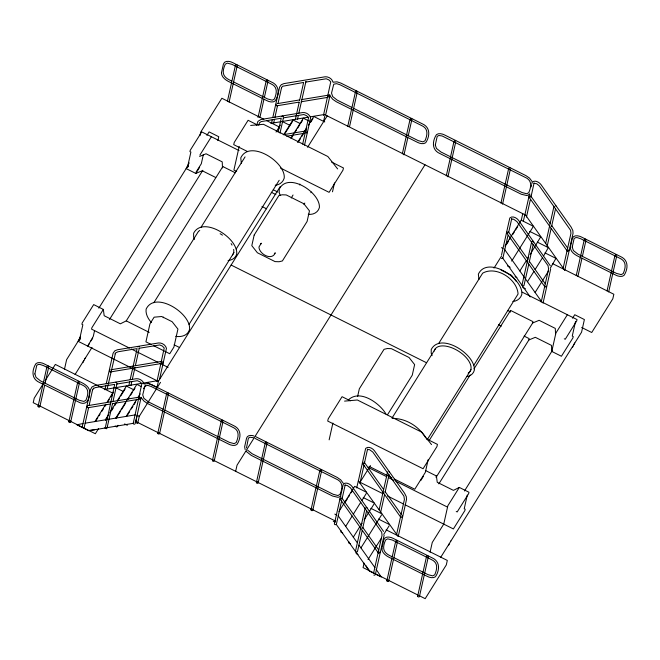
<?xml version="1.0" encoding="UTF-8"?>
<svg xmlns="http://www.w3.org/2000/svg" width="660" height="660" viewBox="0 0 660 660"><rect width="100%" height="100%" fill="white"/><g stroke="black" fill="none" stroke-linecap="round" stroke-linejoin="round"><path stroke-width="0.99" d="M89.636 391.883C89.818 387.915 86.196 385.036 83.036 383.303L44.236 363.908C41.489 362.389 35.995 361.375 34.914 365.409C31.573 372.157 32.249 379.45 39.608 382.519L78.4 401.923C85.899 406.156 89.677 400.414 89.422 392.832M246.485 447.901L248.399 438.124L250.082 437.25L253.3 437.712M38.082 406.329L46.934 366.737A0.932 0.784 12.6 0 0 48.361 367.447M44.575 385.58L39.93 406.37A0.932 0.784 12.6 0 1 38.585 407.022A0.932 0.784 12.6 0 1 38.503 405.661M45.02 383.6L48.559 367.768M64.457 369.344L66.627 359.634L79.728 338.695M68.879 421.732L77.723 382.132A0.932 0.784 12.6 0 0 79.15 382.849M70.727 421.765L79.357 383.163M94.578 330.577L93.266 336.435L87.755 346.112L89.397 343.489M82.087 427.507L90.585 389.491L92.004 386.941L94.957 385.555L136.183 378.724C139.565 378.386 143.269 380.729 144.078 384.095M84.166 427.548L88.638 407.55M89.084 405.553L92.656 389.548L92.549 389.994L93.654 388.195L93.299 388.492L95.568 387.552L114.716 384.376L105.526 426.698M104.907 389.746L105.798 385.745M106.252 383.74L113.075 353.281L114.724 350.881L117.331 349.792L158.557 342.961C161.939 342.623 165.643 344.974 166.46 348.332L159.464 379.607M107.209 388.789L115.525 352.943L117.942 351.788L137.099 348.612L130.185 379.516M112.579 403.301L107.324 426.731M113.025 401.305L117.051 383.311M128.849 385.498L129.739 381.513M130.936 385.531L131.827 381.529M132.272 379.533L134.953 367.537M135.399 365.541L139.202 348.546M135.292 423.415L141.133 397.287M199.947 135.605L200.755 132L221.867 98.257L263.885 119.27M335.676 521.153L137.866 422.573L139.26 416.311L160.529 382.322M203.272 154.951L201.308 163.746L196.102 172.07M156.931 381.579L164.225 348.001L162.352 346.063L159.695 344.941L138.946 348.307M157.014 387.519L158.408 381.265L280.327 186.409M217.891 140.613L218.757 136.727L209.113 131.901L206.926 135.391M227.452 101.112L235.414 65.48A0.932 0.784 12.6 0 0 236.841 66.19M229.078 102.143L237.047 66.511M157.806 433.232L166.658 393.632A0.932 0.784 12.6 0 0 168.085 394.35M159.654 433.265L168.283 394.663M235.364 172.813L222.816 166.543L222.511 167.896L222.222 161.865L206.052 153.78L199.6 156.436M239.209 146.404L233.912 170.074L236.66 171.451M258.027 117.505L266.211 80.875A0.932 0.784 12.6 0 0 267.638 81.593M256.666 125.326L257.936 121.374L260.98 119.493L302.717 112.555C306.1 112.216 309.804 114.568 310.613 117.925L304.516 145.183M259.875 117.546L263.86 99.726M264.297 97.746L267.836 81.906M258.745 125.383L259.479 122.826L261.228 121.588L281.251 118.206L278.132 132.165M271.441 123.577L272.332 119.575M272.778 117.571L279.601 87.12L281.259 84.711L283.858 83.622L325.091 76.791C328.474 76.453 332.178 78.804 332.986 82.162M273.743 122.62L274.411 119.617M274.857 117.62L277.538 105.617M277.992 103.62L281.564 87.615L282.554 86.262L303.625 82.442L299.615 100.386M280.005 133.13L283.354 118.14M212.438 460.548L221.29 420.956M214.294 460.589L222.915 421.979M295.383 119.336L299.17 102.382M297.462 119.361L298.361 115.368M298.807 113.363L305.951 81.378M302.659 144.136L308.534 117.942L308.228 117.348L306.504 115.657L303.847 114.535L283.107 117.901M235.628 471.463L237.031 465.201L424.99 164.785M323.466 115.409L330.759 81.832L328.878 79.901L326.23 78.771L305.481 82.137M325.768 114.444L329.81 96.36M256.385 482.526L265.238 442.926A0.932 0.784 12.6 0 0 266.665 443.644M258.241 482.559L266.863 443.957M332.5 191.812L334.488 182.935M347.713 126.514L355.459 91.872A0.932 0.784 12.6 0 0 356.887 92.581M349.561 126.555L357.085 92.903M311.025 509.842L319.877 470.25A0.932 0.784 12.6 0 0 321.304 470.959M312.873 509.883L321.502 471.273M329.142 439.84L332.887 423.077M402.344 153.838L410.091 119.188A0.932 0.784 12.6 0 0 411.518 119.905M403.978 154.869L407.74 138.039M408.177 136.059L411.716 120.219M357.613 396.503L359.329 388.798L384.037 349.313L387.337 348.521L391.372 348.661L409.027 357.497L414.628 364.6L412.261 375.193L387.552 414.686M341.616 500.882L336.336 524.436L334.933 524.733L334.364 523.949L343.274 484.176C345.881 481.61 350.147 484.019 352.003 486.428L383.542 531.399M342.061 498.877L345.205 484.836L344.998 485.347L347.077 485.389L350.427 487.798L381.686 532.216L382.049 535.252L373.552 573.251M341.187 530.846L340.915 532.084L342.738 532.991M356.672 487.913L358.339 480.901L397.947 536.093M358.314 481.156L365.648 448.42C368.255 445.855 372.529 448.255 374.377 450.664L404.547 493.193L406.312 496.683L406.502 499.513L398.227 536.53M359.947 483.211L363.99 465.127M364.435 463.114L367.579 449.072L367.373 449.584L369.451 449.625L372.801 452.034L403.912 496.122L404.423 499.488L396.594 534.485M348.818 541.596L348.546 542.833L350.369 543.749M356.45 552.354L356.169 553.583L358 554.499M362.224 530.417L357.431 551.793L356.029 552.09L355.459 551.306L365.219 507.705M362.67 528.421L366.679 510.477M446.292 175.816L454.039 141.166A0.932 0.784 12.6 0 0 455.466 141.883M447.925 176.839L455.664 142.197M364.081 563.104L363.074 567.608L374.104 573.078M379.178 509.545L387.593 471.941M380.589 512.597L384.599 494.654M385.044 492.657L389.053 474.713M375.631 573.292L384.128 535.277M386.875 580.742L395.728 541.142A0.932 0.784 12.6 0 0 397.155 541.86M388.732 580.784L397.361 542.173M428.175 459.608L425.304 472.428L414.785 489.241L394.647 479.177M425.362 470.44L436.4 475.967L436.103 477.32L532.661 322.979L532.966 321.626L510.568 310.423L474.012 368.841M500.932 203.131L508.678 168.481A0.932 0.784 12.6 0 0 510.106 169.199M502.557 204.163L510.304 169.513M417.673 596.137L426.525 556.545A0.932 0.784 12.6 0 0 427.952 557.255M419.521 596.178L428.15 557.568M430.089 552.172L432.259 542.462L443.726 524.139M501.575 254.768L509.8 218.006C512.408 215.449 516.681 217.849 518.529 220.258L550.291 265.757M507.919 235.719L502.862 258.266L501.46 258.563M508.596 232.708L511.731 218.666L511.525 219.178L513.604 219.219L516.953 221.628L548.072 265.716L548.576 269.082L541.2 302.082M443.743 524.114L447.843 505.774L459.319 487.427L468.963 492.253L468.666 493.606L457.182 511.954L456.233 511.483M522.761 213.675L521.359 219.937L504.966 246.139M524.848 214.987L529.559 193.883M531.135 186.854L531.581 184.841M531.812 183.835L532.174 182.251C534.781 179.685 539.055 182.086 540.903 184.495L571.082 227.023L572.847 230.513L573.037 233.343L564.762 270.361M526.474 217.041L530.293 199.955M530.97 196.944L534.105 182.902M467.28 495.082L464.219 508.761L465.168 509.231L464.863 510.592L453.387 528.94L405.009 504.752M510.262 311.776L510.568 310.423M531.638 241.972L521.994 285.137L522.555 285.92L523.957 285.623L528.751 264.248M529.196 262.251L533.206 244.307M545.705 243.375L554.012 206.209M547.115 246.427L551.125 228.484M551.57 226.487L555.588 208.543M438.851 483.846L528.866 339.966L529.171 338.613L524.089 336.072M543.056 303.121L550.663 269.107M563.129 268.315L570.949 233.318L570.595 230.29L539.327 185.864L536.753 183.769L533.989 183.356M575.545 321.42L572.269 336.072L573.218 336.542L572.913 337.903L561.429 356.251L551.785 351.425L555.885 333.085L567.361 314.738M576.246 275.525L584.215 239.885A0.932 0.784 12.6 0 0 585.643 240.603M577.88 276.557L581.856 258.736M582.302 256.757L585.841 240.916M607.043 290.92L615.005 255.288A0.932 0.784 12.6 0 0 616.432 255.998M608.668 291.951L616.638 256.319M323.54 121.349L325.099 114.84L524.873 214.731L523.314 221.249M163.21 317.74L163.499 317.147M260.716 244.225L261.236 243.185L258.967 247.03C259 253.951 271.978 261.261 275.319 252.829L274.321 253.547M291.299 197.959L293.04 195.005M299.459 184.924L299.887 184.049M43.428 383.46L34.221 398.17L33.214 402.674L95.337 433.736L98.587 428.546M45.045 380.861L55.333 364.427L112.885 393.203M80.594 336.435L78.111 341.286L157.847 381.158M189.189 162.871L186.153 168.597L195.797 173.423L202.257 170.758L215.729 177.499M98.835 308.154L187.819 165.932M80.454 338.662L79.357 340.403L82.855 324.778L81.906 324.299L82.211 322.946L93.687 304.598L103.34 309.424L104.181 315.727L120.351 323.821L126.25 320.884L222.816 166.543M188.496 165.965L187.407 167.714L190.897 152.089L189.948 151.61L190.253 150.257L201.737 131.909L239.052 150.562M103.34 309.424L91.855 327.772L91.55 329.125L129.368 348.034M199.898 155.083L211.382 136.736M91.039 340.873L92.672 338.25M195.797 173.423L199.625 167.31M75.091 374.467L83.828 360.508M84.917 358.76L92.012 347.416M109.486 319.498L202.834 170.288M153.838 302.709L197.934 232.221M200.97 227.37L245.075 156.882M94.9 421.567L105.732 404.266M106.813 402.542L113.305 392.155M276.045 132.041L280.376 125.128M95.708 421.08L97.878 417.615M98.959 415.882L100.04 414.158M101.665 411.56L103.29 408.961M104.915 406.37L105.996 404.638M107.621 402.047L109.238 399.448M110.863 396.85L112.489 394.259M278.479 128.956L279.56 127.223M94.842 429.701L88.885 430.468M105.319 419.842L108.57 414.653M109.651 412.921L116.152 402.542M117.232 400.81L126.431 386.108L133.732 389.755M283.759 134.64L292.966 119.938L300.259 123.585M105.592 420.214L107.209 417.615M111.54 410.701L113.165 408.103M114.79 405.504L115.871 403.78M117.496 401.181L119.658 397.724M120.739 395.992L125.07 389.07M285.112 133.279L292.685 121.168M107.572 427.004L106.491 428.736L104.659 427.82M115.739 418.118L136.851 384.376L141.413 386.661M290.936 138.105L303.385 118.206L310.678 121.861M116.003 418.489L120.335 411.568M121.424 409.835L125.746 402.913M127.916 399.457L128.997 397.724M130.622 395.125L132.248 392.535M133.328 390.802L134.953 388.212M291.736 137.61L292.825 135.877M294.987 132.421L296.612 129.822M297.693 128.098L299.854 124.633M300.943 122.908L302.56 120.31M117.992 425.279L116.902 427.012L115.079 426.096M126.159 416.386L136.983 399.085M138.072 397.353L140.233 393.896M143.484 388.707L145.645 385.242M297.561 142.436L306.768 127.726M308.385 125.128L313.797 116.482L324.745 121.951M126.968 415.891L129.673 411.568M131.299 408.969L132.924 406.378M134.005 404.646L135.63 402.055M298.37 141.941L300.531 138.476M301.62 136.752L303.237 134.153M304.862 131.554L306.488 128.964M310.819 122.042L312.98 118.585M189.057 324.357L232.064 255.618M234.011 252.499L232.378 255.107A20.732 10.799 32 0 0 233.657 249.422M236.189 249.018L279.197 180.279M307.585 147.279L327.22 115.896M137.866 422.573L135.902 421.261L137.148 415.255L139.26 416.311M303.93 204.451L304.804 203.065M348.389 399.919C359.725 388.905 379.442 402.955 385.877 413.845M391.982 418.11L435.534 348.496M438.57 343.637L482.674 273.158C496.114 265.501 517.25 279.031 518.059 294.022L473.789 365.293M338.976 511.442L354.667 486.354L366.531 492.286M345.188 502.301L347.358 498.836M348.439 497.104L349.519 495.38M351.145 492.781L352.225 491.048M506.855 243.911L508.472 241.321M509.561 239.588L510.642 237.856M512.803 234.399L514.429 231.8M515.51 230.076L517.679 226.611M360.063 482.171L370.45 465.572M494.01 268.092L501.658 255.857M345.683 526.391L352.176 516.013M353.265 514.28L360.838 502.169M361.919 500.445L366.25 493.523M511.673 261.088L532.785 227.353L533.057 226.116L521.202 220.184M353.314 537.149L359.807 526.762M360.888 525.038L361.977 523.306M364.138 519.849L373.882 504.273M519.849 270.979L526.342 260.601M527.422 258.868L528.503 257.136M530.129 254.546L540.688 236.866L529.741 231.396M427.202 439.758L469.664 371.893M469.978 371.382L471.067 369.641M360.946 547.899L381.513 515.023M527.472 281.729L533.973 271.351M535.054 269.618L542.627 257.507M543.716 255.775L548.32 247.624L537.372 242.146M429.272 440.344L470.192 374.946M368.033 559.515L381.562 537.892M383.732 534.427L389.144 525.781M535.103 292.479L548.633 270.856M550.259 268.257L555.951 258.373L545.003 252.904M420.733 480.562L423.34 476.404M464.467 490.982L552.362 350.501M572.558 318.219L574.744 314.729L584.389 319.555L581.567 332.178L573.928 344.396M440.723 557.296L449.46 543.337M450.549 541.588L572.839 346.137M281.655 116.474L282.529 116.053L283.453 116.515M137.494 346.879L138.369 346.459L139.301 346.921M529.996 194.205L526.853 195.566L521.301 194.246L440.038 153.615C432.68 150.546 432.003 143.245 435.344 136.496C436.425 132.462 441.911 133.477 444.667 134.995L525.929 175.626L529.51 178.084L532.01 181.385M310.819 192.712L311.652 192.118M340.882 496.237L338.06 497.335L332.5 496.015L251.237 455.375L246.262 451.432M459.319 487.427L453.42 490.363L437.242 482.279L436.4 475.967M532.661 322.979L539.121 320.323L555.291 328.408L555.58 334.438M528.866 339.966L535.318 337.31L551.496 345.394L551.785 351.425M333.539 82.145L337.046 81.848L340.89 83.102L422.152 123.742C429.511 126.811 430.188 134.104 426.847 140.852C425.766 144.886 420.28 143.872 417.524 142.354L336.262 101.722L332.681 99.264L330.305 96.253M275.22 185.204C279.427 184.94 283.041 182.234 284.212 178.15C285.986 162.022 249.628 138.922 240.76 157.897L241.329 163.243M228.088 260.543C231.924 260.197 235.694 258.052 236.692 254.1C238.499 238.186 202.851 215.366 193.627 233.236L193.611 236.915L194.477 239.407M144.738 383.905L148.244 383.608L152.089 384.862L233.351 425.502C240.71 428.571 241.387 435.872 238.054 442.621C236.965 446.647 231.478 445.64 228.723 444.122L147.46 403.483L143.88 401.032L141.504 398.013M512.82 301.48C517.028 301.207 520.641 298.501 521.812 294.426C523.586 278.297 487.22 255.197 478.36 274.164L478.929 279.518M466.686 376.579C470.225 376.258 473.352 373.873 474.292 370.375C476.099 354.461 440.451 331.642 431.228 349.503L431.211 353.191L432.077 355.682M532.117 241.213L533.156 241.238L533.717 242.022M115.483 382.33L116.523 382.346M134.821 424.174L133.774 424.149L133.213 423.365L141.85 383.765L139.969 381.826L137.321 380.696L116.573 384.07M374.913 575.149L373.873 575.124M277.505 103.595L299.566 99.941M301.57 99.61L328.647 95.114M277.093 105.757L299.161 102.102M301.166 101.772L327.236 97.449M270.88 123.37L308.253 117.175M310.274 116.837L324.406 114.493M283.206 134.706L306.273 130.878M286.811 136.199L304.862 133.213M110.971 369.765L162.121 361.284A1.048 0.767 80.6 0 0 161.692 362.587A1.048 0.767 80.6 0 0 162.715 363.28A1.048 0.767 80.6 0 0 163.136 361.985M110.567 371.926L161.708 363.445M104.354 389.54L157.88 380.663L158.573 381.01M88.597 405.529L139.738 397.048A1.048 0.767 80.6 0 0 139.318 398.351A1.048 0.767 80.6 0 0 140.341 399.044A1.048 0.767 80.6 0 0 140.761 397.749M110.253 404.036L88.192 407.69A1.048 0.767 80.6 0 1 87.169 406.997A1.048 0.767 80.6 0 1 87.59 405.694M112.258 403.697L139.334 399.209M83.086 423.53L76.865 424.784L88.729 430.716L133.386 423.316M85.107 423.192L135.605 414.826M82.838 362.711L85.148 358.149M572.418 347.531L574.728 342.969M448.47 545.539L450.78 540.977M250.66 125.433L263.464 124.311L327.847 156.502L337.623 168.919M344.561 401.115L357.365 399.993L421.748 432.185L431.524 444.601M308.269 214.244C313.046 215.036 318.095 212.454 319.39 207.619C320.57 192.431 287.867 171.427 279.238 189.189L279.221 192.588L280.219 195.459M175.684 336.32C181.211 337.359 188.009 335.486 189.552 329.439C191.334 313.31 154.968 290.218 146.107 309.185C145.472 314.242 148.195 319.003 151.495 322.616M392.692 418.407C406.04 418.358 419.001 426.484 425.725 437.869M253.918 435.955C251.443 435.022 247.22 435.022 246.543 438.257L244.629 446.795L245.149 449.617M351.912 107.464L337.153 100.089L332.689 96.55L331.518 93.126L333.745 84.208L336.633 83.655L340.106 84.793L421.261 125.375C428.191 128.271 427.812 134.161 425.015 140.761L422.961 141.875L418.308 140.671L353.752 108.388M231.751 81.015C223.237 77.426 221.215 73.4 225.233 64.243L227.287 63.129L231.932 64.342L270.625 83.68C277.555 86.584 277.175 92.466 274.378 99.066L272.324 100.18L267.671 98.975L233.59 81.931M282.546 121.663L289.839 125.309M266.623 120.64L279.419 127.033M552.635 263.653L613.841 294.261L612.835 298.765L591.723 332.5L581.674 327.475M257.26 124.88L248.094 120.293L234.217 142.469L233.731 144.647L247.483 151.528M331.534 162.022L343.456 167.978L342.969 170.164L329.092 192.34L280.5 168.036M501.493 247.665L502.904 248.374M507.441 265.914L510.18 267.284M515.072 276.664L516.895 277.579M501.113 270.097L511.508 275.294L516.153 281.193M522.703 287.422L525.442 288.783M522.176 292.141L577.013 319.555L576.708 320.917L565.232 339.265L564.284 338.786M273.281 189.758L277.852 192.052M271.293 192.283L275.897 194.584M507.812 310.555L510.576 311.933M261.971 206.514L266.574 208.816M498.498 324.778L501.262 326.164M231.124 265.048L426.31 362.645M350.328 400.826L342.078 396.701L328.201 418.869L327.715 421.055L423.085 468.74L436.953 446.564L437.44 444.386L426.442 438.883M126.25 320.884L149.259 332.384M174.108 344.809L179.627 347.572M151.42 344.594L145.926 341.847L149.952 323.854L154.126 317.179L161.725 316.511L172.128 321.709L177.928 329.076L173.91 347.069L169.727 353.743L153.252 345.51M369.014 466.356L391.9 477.799M131.208 348.959L157.954 362.332M159.794 363.256L168.102 367.405M368.222 467.47L386.669 476.693M388.517 477.617L394.045 480.381M395.893 481.305L447.538 507.127M359.815 482.155L382.874 493.68M387.486 495.99L403.161 503.827M255.865 436.755L337.128 477.394L340.709 479.845L343.208 483.145M147.271 382.651L157.303 387.667M255.082 438.446L336.237 479.028C343.167 481.924 342.787 487.814 339.991 494.414L337.936 495.528L333.284 494.323L252.128 453.742L247.665 450.202M363.214 497.566L374.154 503.035M370.837 508.315L381.785 513.793M163.111 409.225L148.351 401.849L143.888 398.31L142.717 394.886L144.944 385.968L147.832 385.415L151.305 386.554L232.46 427.135C239.39 430.039 239.011 435.922 236.214 442.522L234.16 443.635L229.515 442.431L164.95 410.149M116.011 387.832L123.313 391.479M378.469 519.065L389.416 524.543M386.1 529.823L447.307 560.431L446.3 564.935L425.188 598.669L419.71 595.93M334.801 514.09L336.913 515.146M135.011 422.185L137.742 423.555M333.284 521.326L335.107 522.241M392.139 556.718C383.633 553.13 381.612 549.104 385.621 539.954L387.676 538.84L392.329 540.045L431.013 559.391C437.943 562.287 437.563 568.178 434.767 574.769L432.712 575.883L428.068 574.678L393.987 557.642M124.591 423.91L127.322 425.279M375.862 574.002L417.879 595.015M555.53 205.474L556.099 206.258M388.996 471.644L389.565 472.428M366.622 507.408L367.191 508.183M530.681 195.921L550.374 223.674M551.562 225.357L567.674 248.061M529.081 197.257L567.262 251.072M525.566 215.077L564.481 269.923M508.307 231.685L528 259.438M529.188 261.121L545.3 283.825M507.07 231.982A1.048 0.561 -35.4 0 0 506.707 233.013L544.888 286.836M504.298 249.067L541.447 301.422M502.318 257.54L530.244 296.901M383.245 489.002L364.155 462.091A1.048 0.561 -35.4 0 1 364.13 462.742M385.036 491.527L401.148 514.231M362.546 463.419L400.736 517.242M342.375 498.696L360.871 524.766M362.662 527.29L378.766 549.986M340.172 499.183L378.361 552.997M338.357 516.07L357.225 542.66M358.99 545.152L374.913 567.592M376.093 569.25L381.241 576.98L369.377 571.057L336.377 524.543M365.623 565.282L369.542 570.801M329.653 94.454L330.182 95.964M198.256 231.718A20.732 10.799 32 0 1 199.749 230.464M220.143 233.714A20.732 10.799 32 0 1 222.436 235.166M231.099 243.614A20.732 10.799 32 0 1 232.023 245.116M434.272 351.029A20.732 10.799 32 0 1 458.964 351.45A20.732 10.799 32 0 1 468.163 373.147M388.583 580.379A0.932 0.784 12.6 0 1 387.849 581.551A0.932 0.784 12.6 0 1 386.983 580.346M396.148 540.474A0.932 0.784 12.6 0 1 397.435 540.788M419.372 595.782A0.932 0.784 12.6 0 1 419.1 596.855A0.932 0.784 12.6 0 1 417.821 596.533A0.932 0.784 12.6 0 1 418.093 595.46M426.624 556.149A0.932 0.784 12.6 0 1 428.373 556.586M257.738 481.866A0.932 0.784 12.6 0 1 257.945 483.161A0.932 0.784 12.6 0 1 256.459 482.798A0.932 0.784 12.6 0 1 257.268 481.751M265.658 442.258A0.932 0.784 12.6 0 1 266.986 443.363M312.37 509.19A0.932 0.784 12.6 0 1 312.774 510.279A0.932 0.784 12.6 0 1 311.528 510.535A0.932 0.784 12.6 0 1 311.124 509.454M311.446 509.165A0.932 0.784 12.6 0 1 311.899 509.074M320.298 469.573A0.932 0.784 12.6 0 1 321.725 470.291M341.773 497.855A1.048 0.561 -35.4 0 1 340.956 499.174A1.048 0.561 -35.4 0 1 340.189 498.531M379.962 551.669A1.048 0.561 -35.4 0 1 379.945 552.321M379.599 552.701A1.048 0.561 -35.4 0 1 378.502 553.072A1.048 0.561 -35.4 0 1 378.378 552.354M363.792 463.122A1.048 0.561 -35.4 0 1 362.686 463.493A1.048 0.561 -35.4 0 1 362.571 462.776M402.336 515.905A1.048 0.561 -35.4 0 1 402.32 516.557M401.973 516.945A1.048 0.561 -35.4 0 1 400.876 517.308A1.048 0.561 -35.4 0 1 400.752 516.59M70.224 421.072A0.932 0.784 12.6 0 1 70.43 422.367A0.932 0.784 12.6 0 1 68.945 422.004A0.932 0.784 12.6 0 1 69.754 420.956M78.152 381.463A0.932 0.784 12.6 0 1 79.431 381.777M47.809 365.962A0.932 0.784 12.6 0 1 48.782 366.778M214.145 460.193A0.932 0.784 12.6 0 1 213.865 461.266A0.932 0.784 12.6 0 1 212.586 460.944A0.932 0.784 12.6 0 1 212.866 459.871M222.717 421.666A0.932 0.784 12.6 0 1 221.389 420.56M222.172 420.181A0.932 0.784 12.6 0 1 222.989 420.593M159.505 432.869A0.932 0.784 12.6 0 1 159.093 433.999A0.932 0.784 12.6 0 1 157.831 433.364A0.932 0.784 12.6 0 1 158.68 432.457M167.079 392.956A0.932 0.784 12.6 0 1 168.506 393.673M111.037 371.167A1.048 0.767 80.6 0 1 109.543 371.233M109.494 370.689A1.048 0.767 80.6 0 1 109.972 369.93M266.632 80.206A0.932 0.784 12.6 0 1 268.059 80.916M235.843 64.804A0.932 0.784 12.6 0 1 237.121 65.117M410.512 118.519A0.932 0.784 12.6 0 1 410.974 118.42M411.436 118.536A0.932 0.784 12.6 0 1 411.939 119.229M355.88 91.195A0.932 0.784 12.6 0 1 357.159 91.509M329.563 96.83A1.048 0.767 80.6 0 1 328.474 96.871A1.048 0.767 80.6 0 1 328.325 95.403M329.67 95.816A1.048 0.767 80.6 0 1 329.719 96.352M277.414 105.476A1.048 0.767 80.6 0 1 276.325 105.517A1.048 0.767 80.6 0 1 276.177 104.049M307.296 131.579A1.048 0.767 80.6 0 1 306.471 132.891A1.048 0.767 80.6 0 1 305.951 131.167M584.636 239.217A0.932 0.784 12.6 0 1 585.56 239.233M585.915 239.53A0.932 0.784 12.6 0 1 586.063 239.926M615.887 254.512A0.932 0.784 12.6 0 1 616.712 254.925M454.921 140.398A0.932 0.784 12.6 0 1 455.738 140.811M509.099 167.813A0.932 0.784 12.6 0 1 510.023 167.83M530.797 196.193A1.048 0.561 -35.4 0 1 529.403 197.348A1.048 0.561 -35.4 0 1 529.444 196.218M568.87 249.744A1.048 0.561 -35.4 0 1 568.045 251.056A1.048 0.561 -35.4 0 1 567.286 250.421M507.944 232.716A1.048 0.561 -35.4 0 1 506.707 233.013M546.472 286.151A1.048 0.561 -35.4 0 1 545.432 286.894A1.048 0.561 -35.4 0 1 544.78 286.564M34.864 373.923L36.036 377.355L40.499 380.886L79.192 400.232L83.837 401.437L85.891 400.323C88.688 393.723 89.067 387.841 82.137 384.937L43.453 365.59L39.98 364.452L38.461 364.402L36.778 365.277L34.864 373.923M221.488 72.682C221.306 76.659 224.928 79.538 228.088 81.262L266.887 100.666C269.635 102.184 275.129 103.199 276.21 99.165C279.551 92.416 278.875 85.115 271.516 82.046L232.724 62.65C229.969 61.132 224.474 60.118 223.393 64.152L221.488 72.682M381.884 548.394C381.695 552.362 385.325 555.241 388.484 556.974L427.276 576.37C430.031 577.888 435.526 578.903 436.606 574.868C439.939 568.12 439.263 560.818 431.912 557.749L393.112 538.354C390.365 536.836 384.871 535.821 383.79 539.855L381.884 548.394M435.295 145.01L436.458 148.442L440.93 151.981L522.085 192.555L526.738 193.76L528.792 192.654C531.589 186.054 531.968 180.163 525.038 177.268L442.101 135.952L438.883 135.49L437.201 136.364L435.295 145.01M570.364 247.137C570.182 251.105 573.804 253.984 576.964 255.717L615.763 275.113C618.511 276.631 624.005 277.646 625.086 273.611C628.427 266.863 627.751 259.561 620.392 256.492L581.6 237.097C578.845 235.579 573.35 234.564 572.269 238.598L570.364 247.137M572.228 247.112L573.391 250.544L577.863 254.084L616.547 273.421L621.2 274.626L623.255 273.512C626.051 266.921 626.431 261.03 619.501 258.134L580.808 238.788L577.335 237.649L575.817 237.592L574.134 238.466L572.228 247.112M254.166 235.067L251.806 245.66L257.4 252.763L275.055 261.599L279.089 261.739L282.389 260.947L307.098 221.463L309.466 210.87L303.864 203.758L286.209 194.931L282.175 194.782L278.875 195.575L254.166 235.067M115.038 353.785L115.021 353.875M281.564 87.615L281.556 87.706"/></g></svg>
